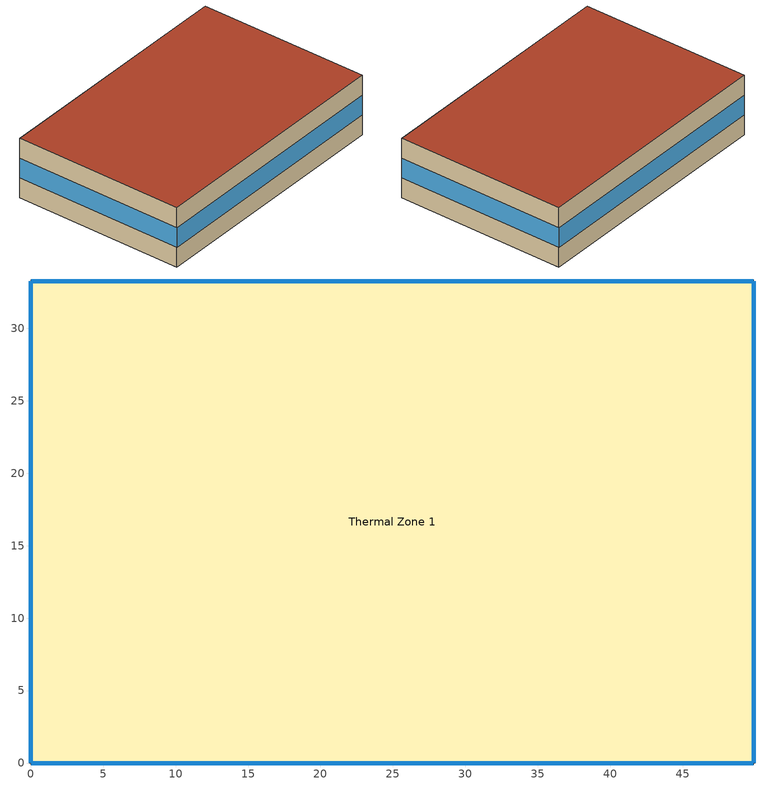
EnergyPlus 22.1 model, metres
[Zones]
Thermal Zone 1
 floor ground (ExtSlabCarpet 4in ClimateZone 1-8): 49.91,33.27 49.91,0 0,0 0,33.27 z0
 wall outside (ASHRAE 189.1-2009 ExtWall Mass ClimateZone 5): 49.91,33.27 0,33.27 0,0 49.91,0 49.91,33.27 z0:11.89
 window (ASHRAE 189.1-2009 ExtWindow ClimateZone 4-5): 49.89,33.27 0.03,33.27 / 0,33.25 0,0.03 / 49.91,0.03 49.91,33.25 / 0.03,0 49.89,0 z3.96:7.89
 roof outside (ASHRAE 189.1-2009 ExtRoof IEAD ClimateZone 2-5): 49.91,0 49.91,33.27 0,33.27 0,0 z11.89
[Building]
Building 1
[Site:Location]
Site 1: Latitude {deg}=0; Longitude {deg}=0; Time Zone {hr}=0; Elevation {m}=0
[Material] Thermal Absorptance=0.9
Name | Roughness | Thickness {m} | Conductivity {W/m-K} | Density {kg/m3} | Specific Heat {J/kg-K} | Solar Absorptance | Visible Absorptance
1/2IN Gypsum | Smooth | 0.0127 | 0.16 | 784.9 | 830 | 0.4 | 0.4
1IN Stucco | Smooth | 0.0253 | 0.6918 | 1858 | 837 | 0.92 | 0.92
8IN Concrete HW | MediumRough | 0.2033 | 1.7296 | 2243 | 837 | 0.65 | 0.65
MAT-CC05 4 HW CONCRETE | Rough | 0.1016 | 1.311 | 2240 | 836.8 | 0.85 | 0.85
Metal Decking | MediumSmooth | 0.0015 | 45.006 | 7680 | 418.4 | 0.6 | 0.6
Roof Insulation [21] | MediumRough | 0.2105 | 0.049 | 265 | 836.8 | 0.7 | 0.7
Roof Membrane | VeryRough | 0.0095 | 0.16 | 1121.29 | 1460 | 0.7 | 0.7
Wall Insulation [40] | MediumRough | 0.0794 | 0.0432 | 91 | 837 | 0.5 | 0.5
[Material:NoMass]
CP02 CARPET PAD: Roughness=Smooth; Thermal Resistance {m2-K/W}=0.1; Thermal Absorptance=0.9; Solar Absorptance=0.8; Visible Absorptance=0.8
[WindowMaterial:Glazing]
Theoretical Glass [207]: Optical Data Type=SpectralAverage; Thickness {m}=0.003; Solar Transmittance at Normal Incidence=0.3311; Front Side Solar Reflectance at Normal Incidence=0.6189; Back Side Solar Reflectance at Normal Incidence=0; Visible Transmittance at Normal Incidence=0.44; Front Side Visible Reflectance at Normal Incidence=0.51; Back Side Visible Reflectance at Normal Incidence=0; Infrared Transmittance at Normal Incidence=0; Front Side Infrared Hemispherical Emissivity=0.9; Back Side Infrared Hemispherical Emissivity=0.9; Conductivity {W/m-K}=0.0133; Dirt Correction Factor for Solar and Visible Transmittance=1; Solar Diffusing=No
[Construction]
ASHRAE 189.1-2009 ExtRoof IEAD ClimateZone 2-5: Roof Membrane, Roof Insulation [21], Metal Decking
ASHRAE 189.1-2009 ExtWall Mass ClimateZone 5: 1IN Stucco, 8IN Concrete HW, Wall Insulation [40], 1/2IN Gypsum
ASHRAE 189.1-2009 ExtWindow ClimateZone 4-5: Theoretical Glass [207]
ExtSlabCarpet 4in ClimateZone 1-8: MAT-CC05 4 HW CONCRETE, CP02 CARPET PAD
[Zone]
Thermal Zone 1: Multiplier=1; Part of Total Floor Area=Yes
